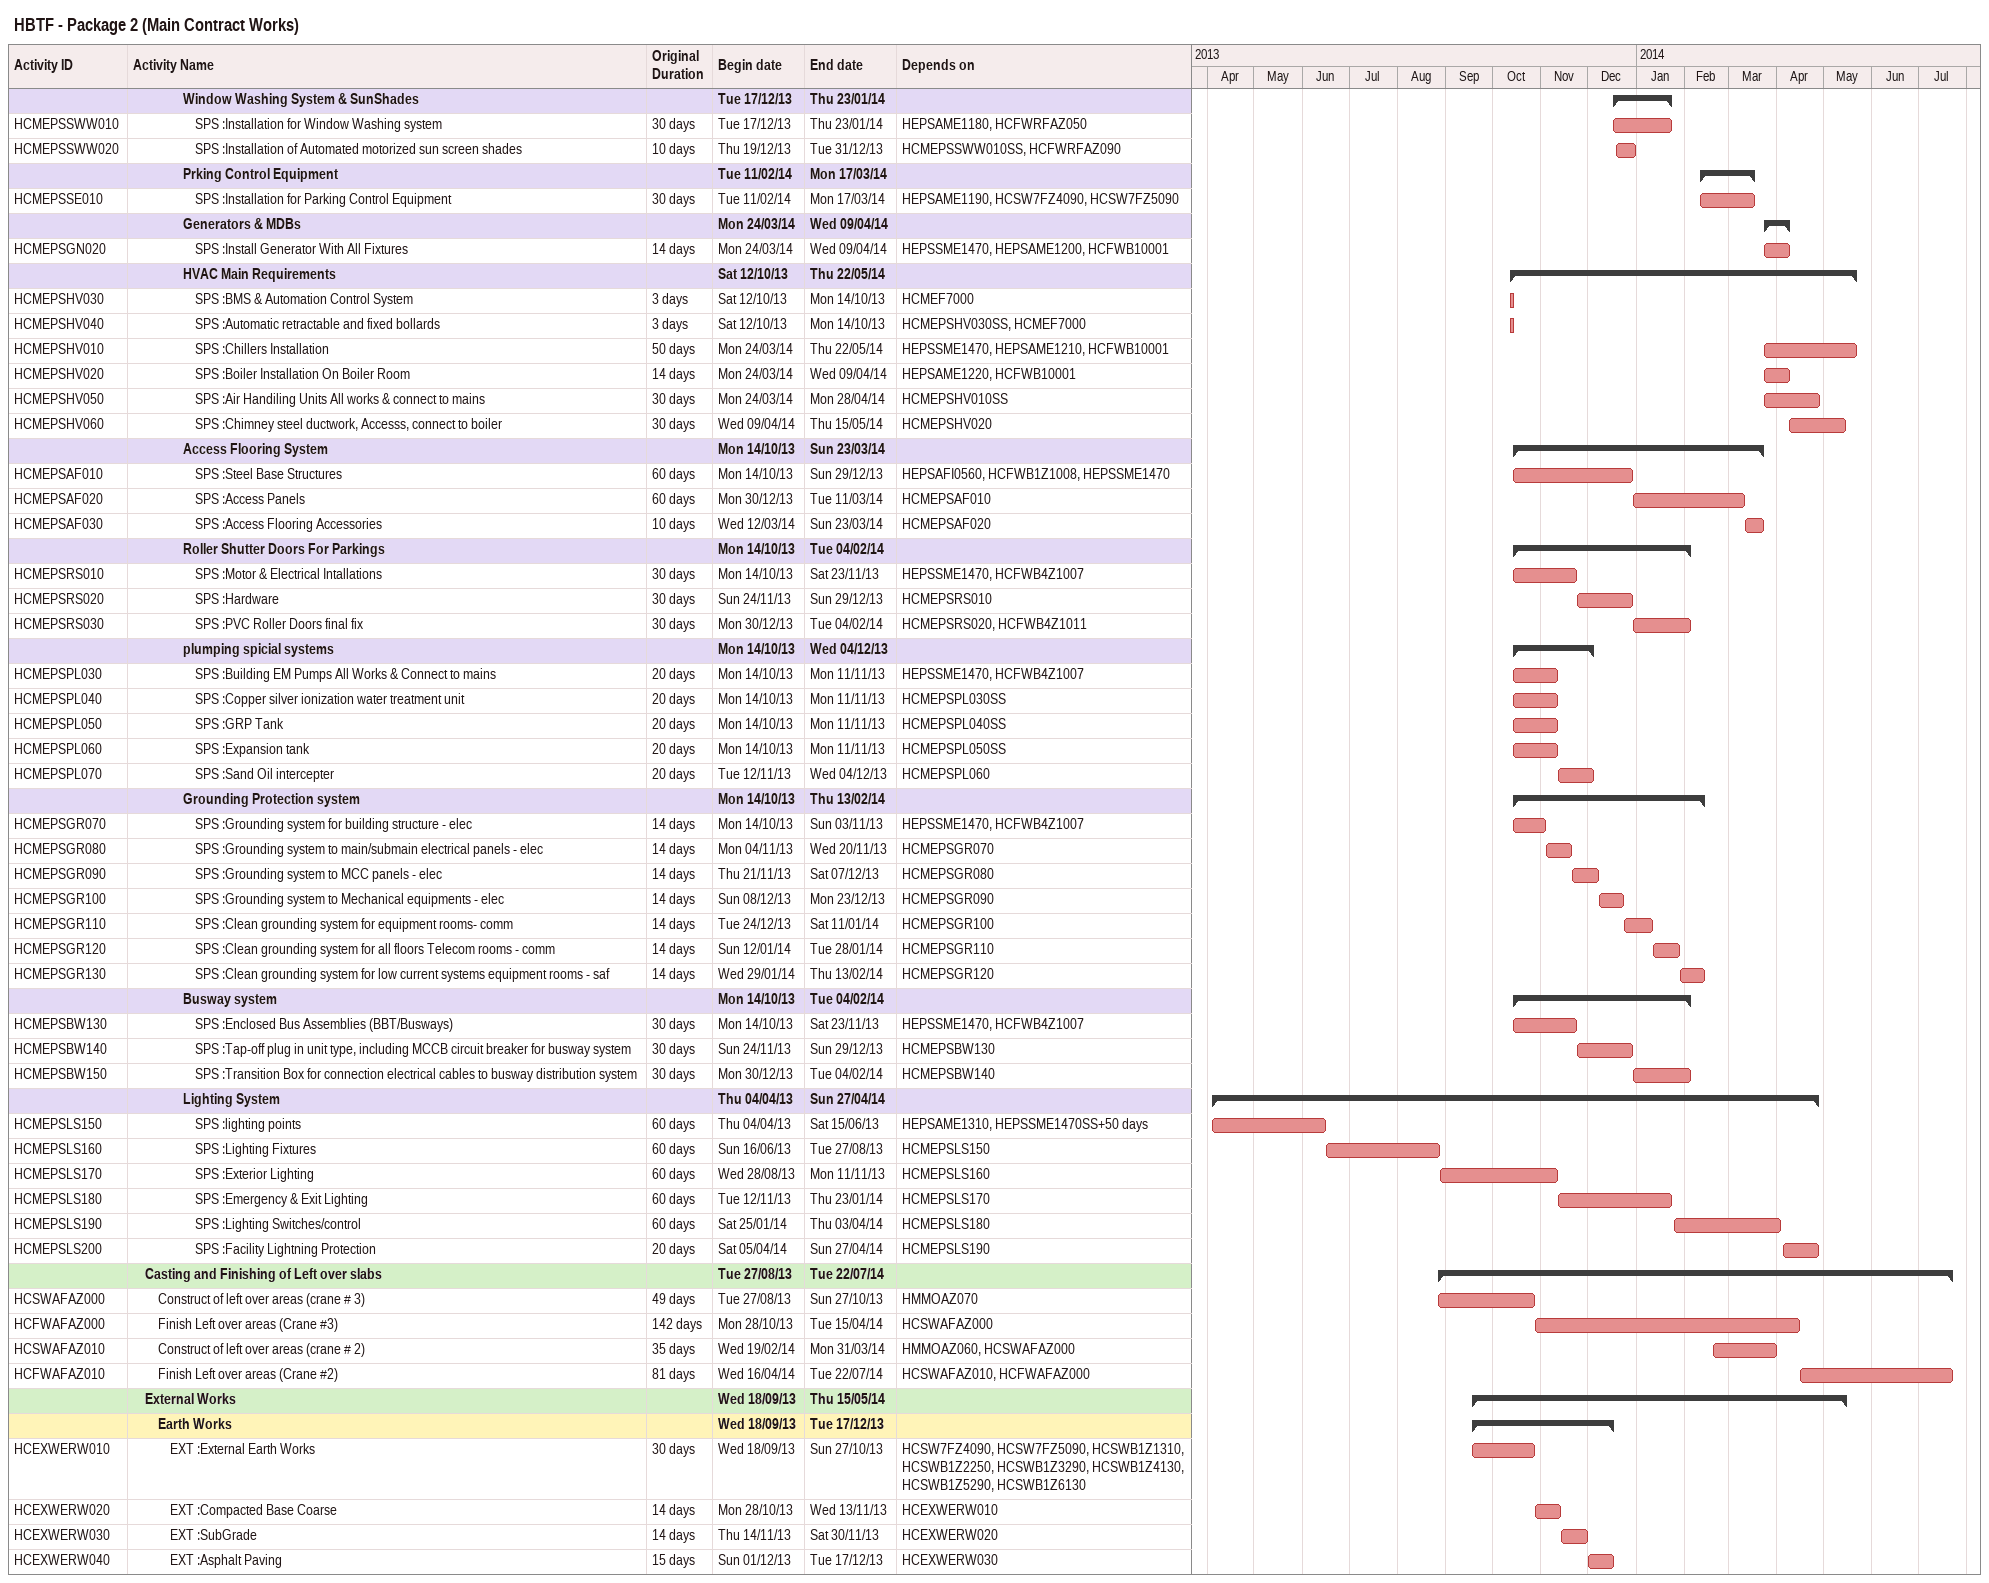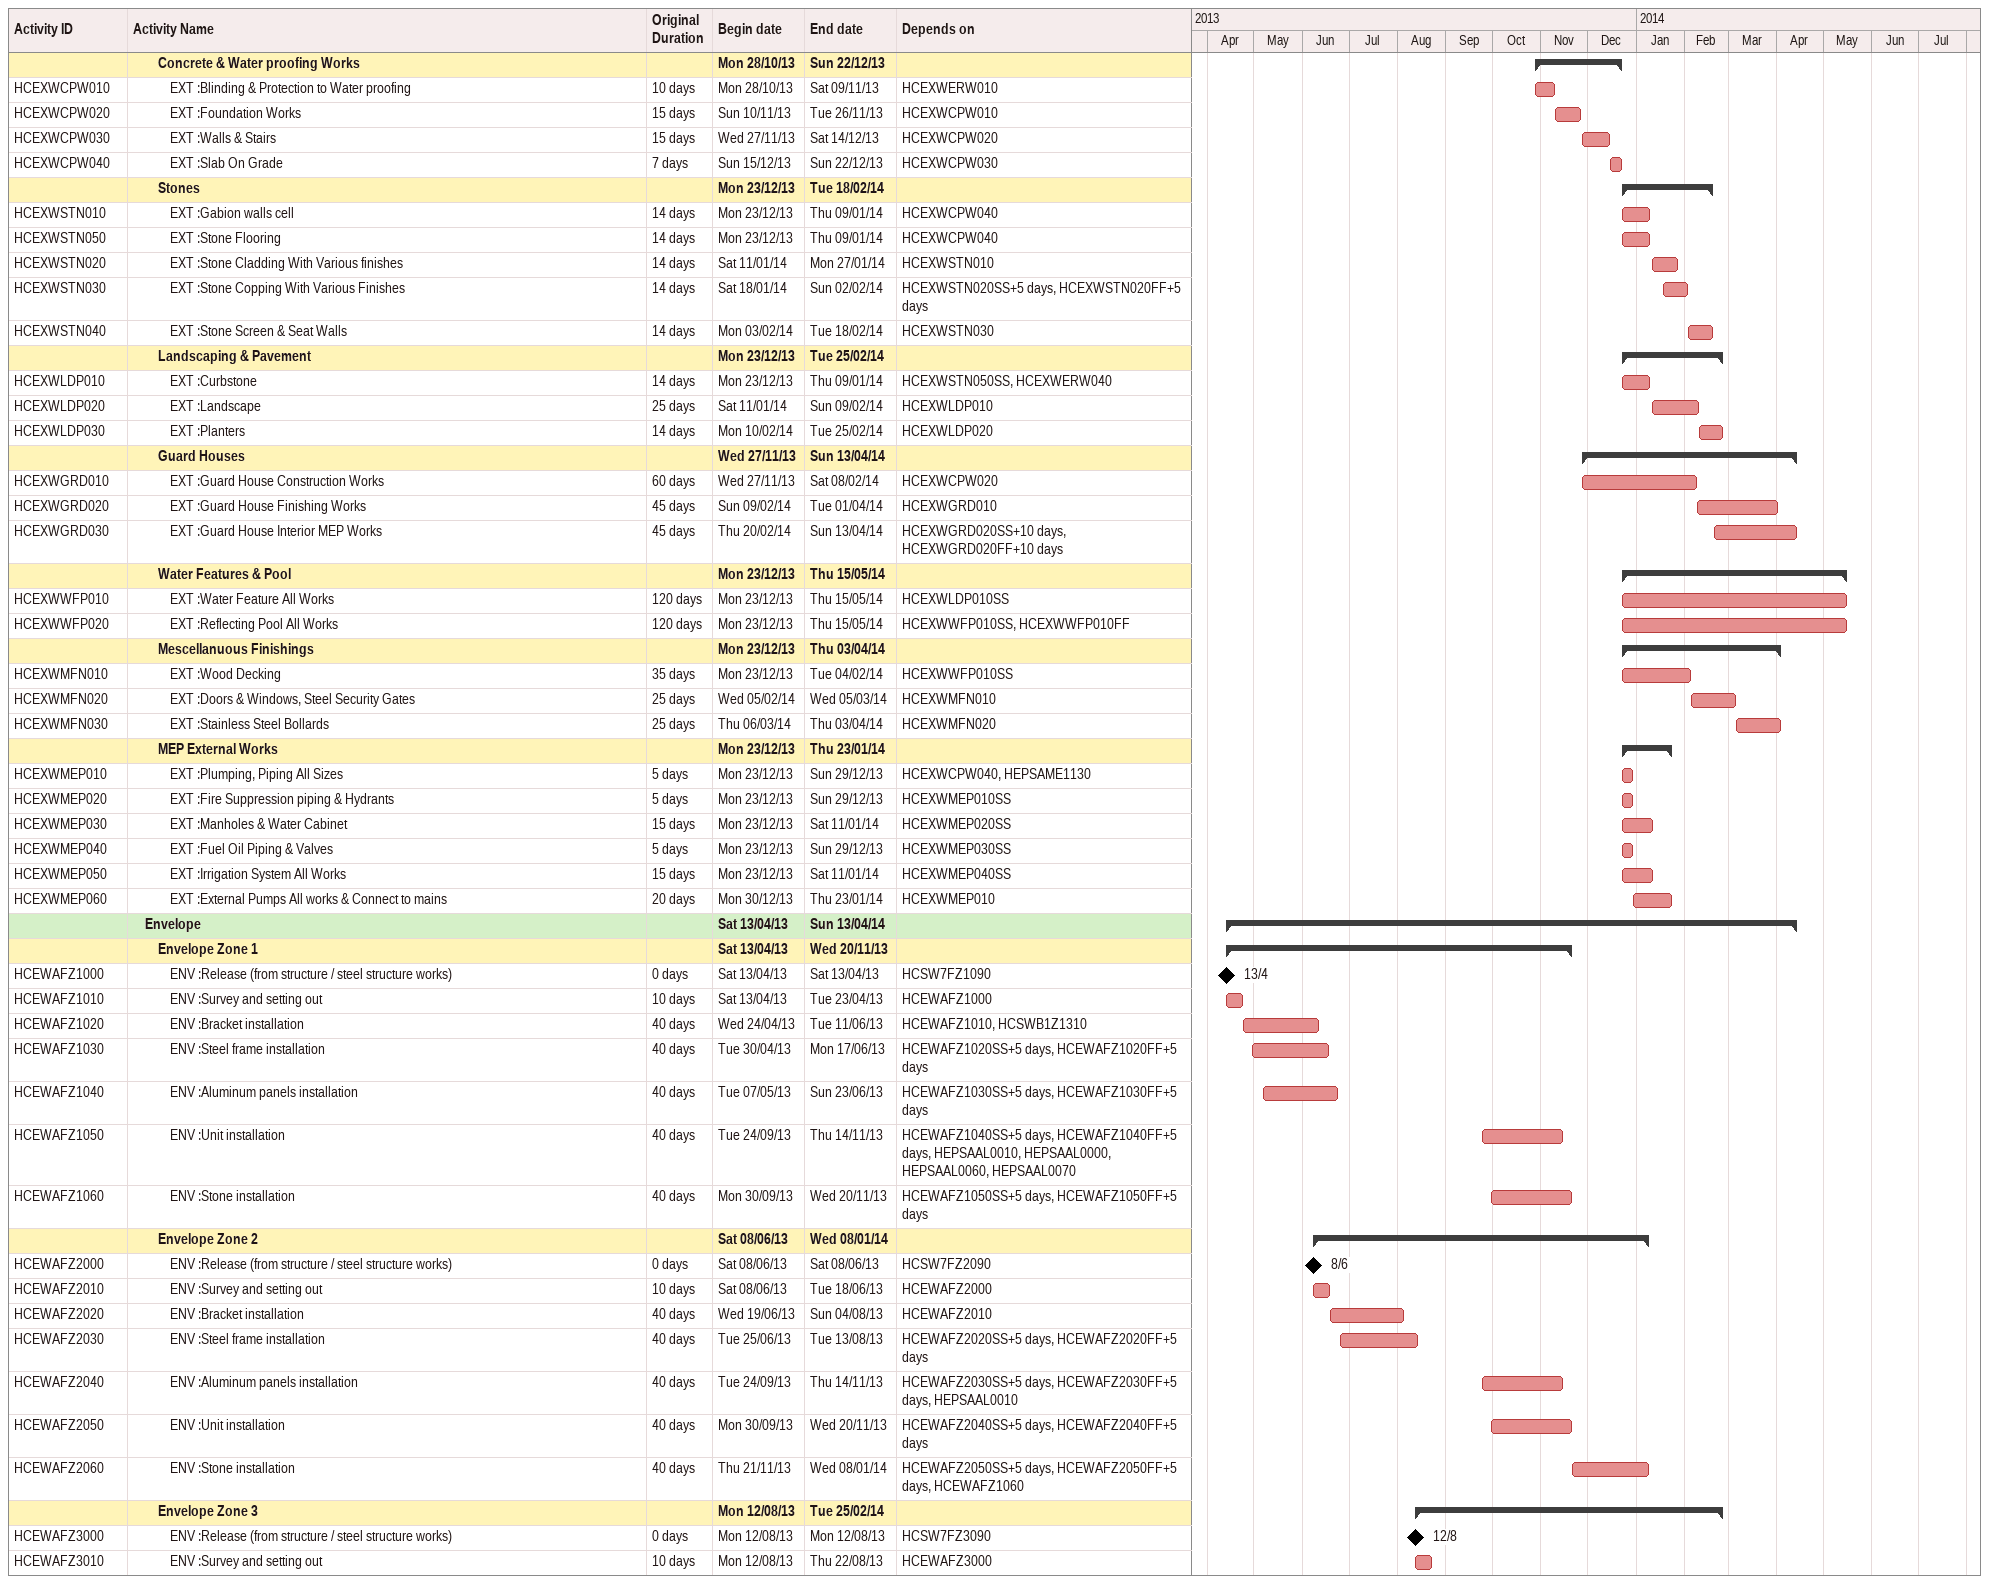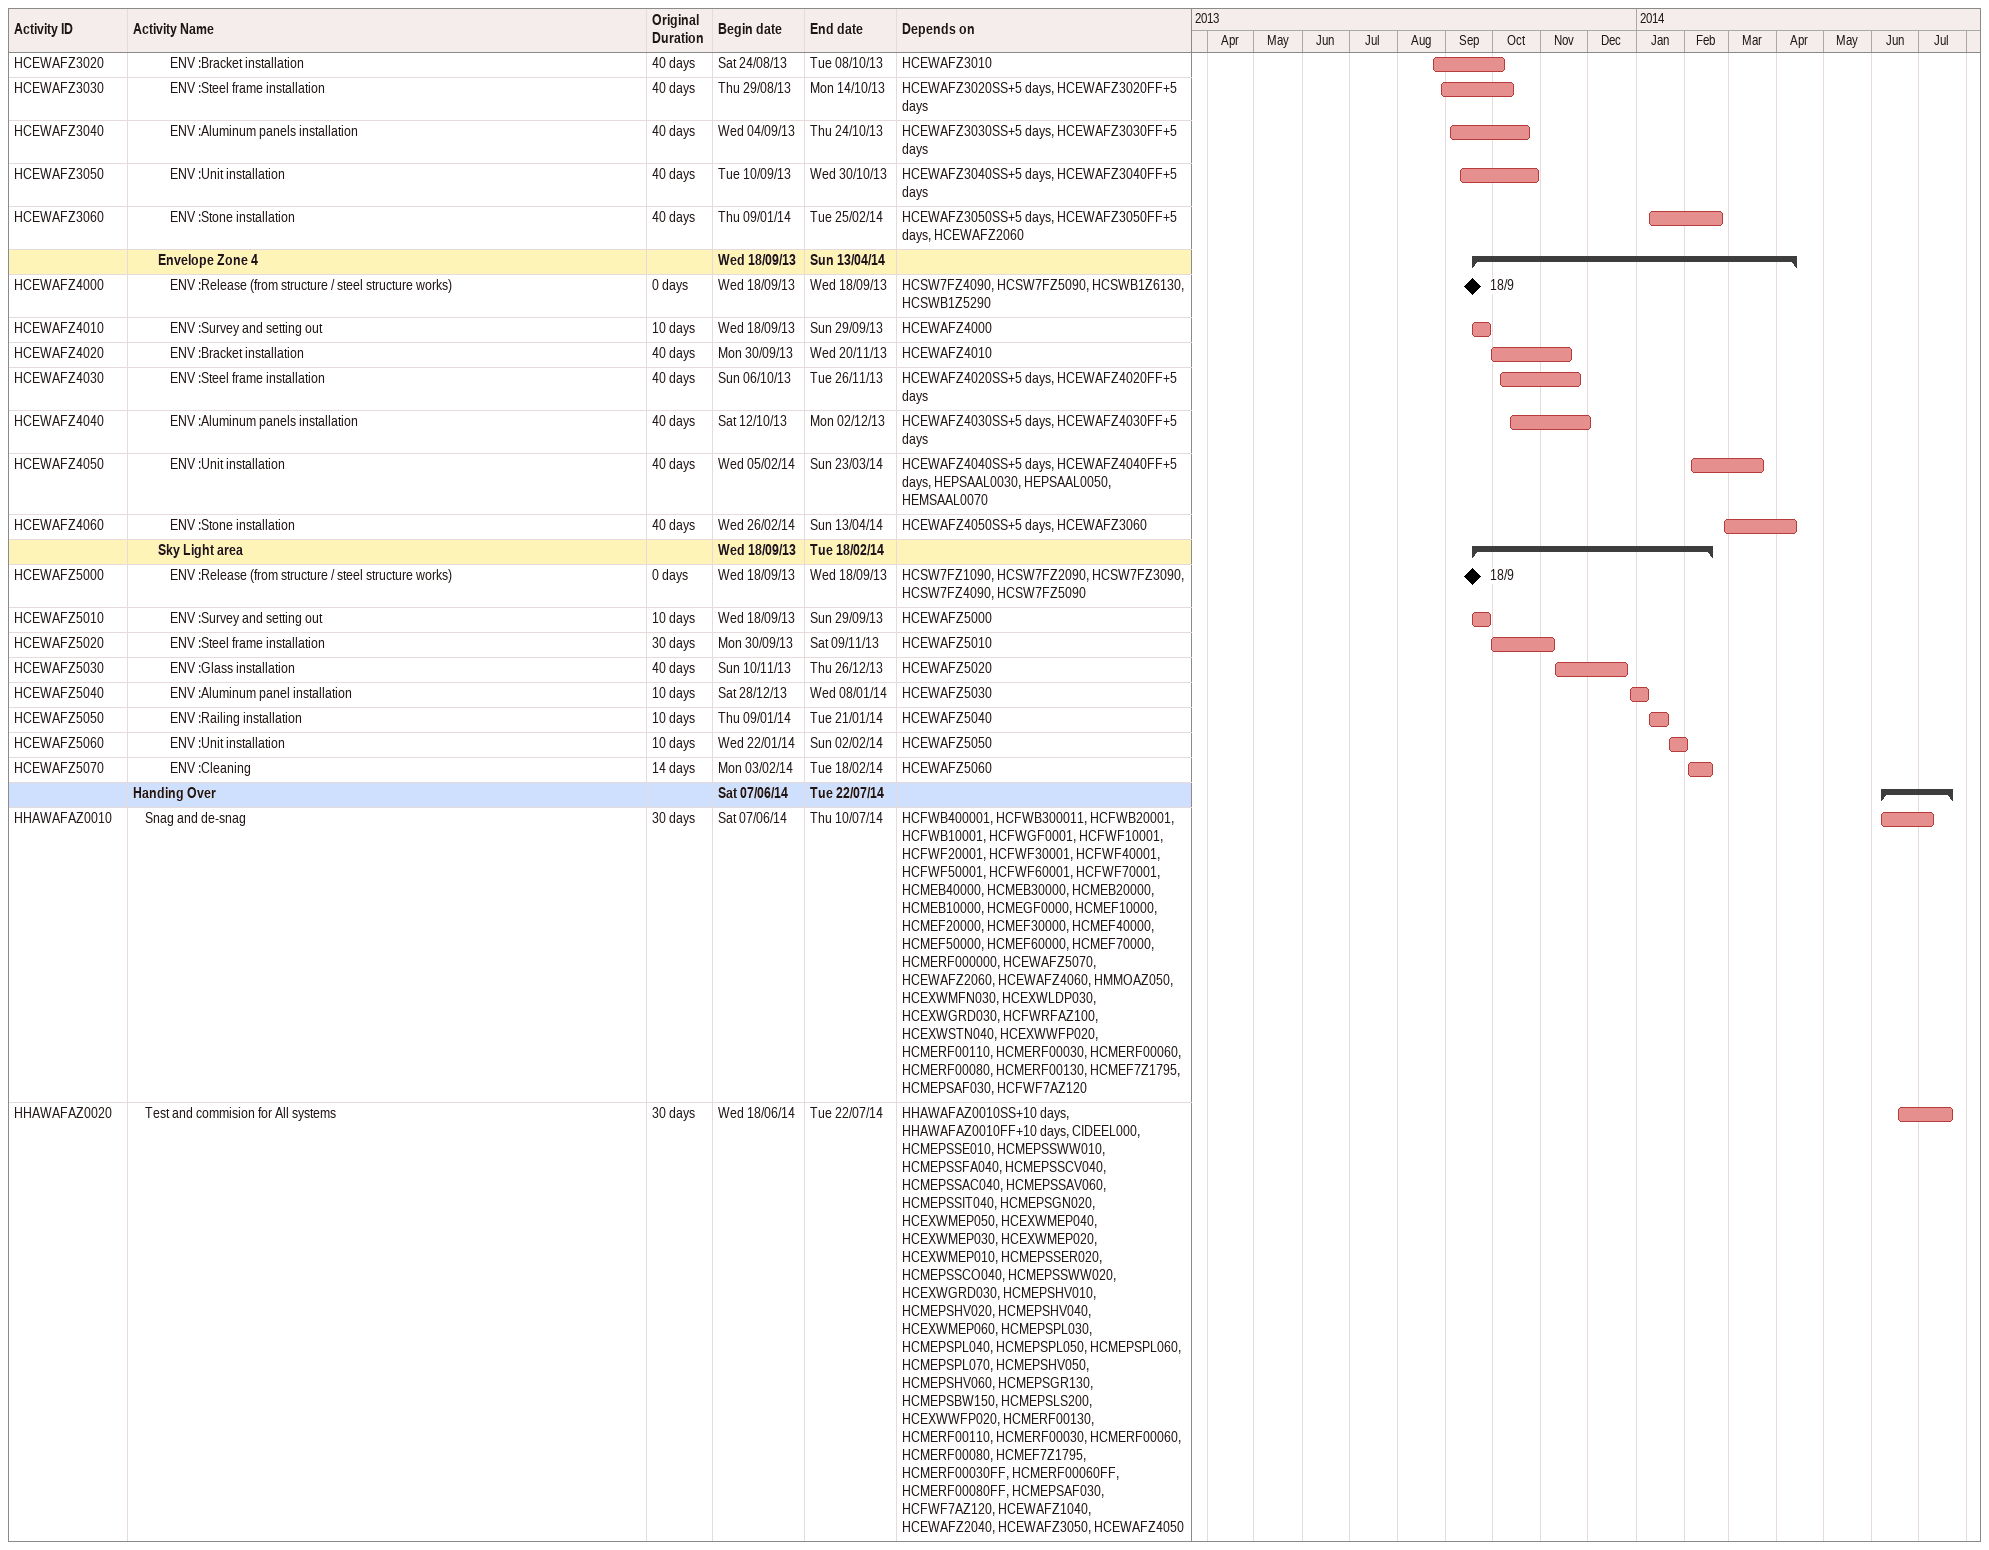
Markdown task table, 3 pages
HBTF - Package 2 (Main Contract Works)

| ID | Level | Task | Original duration | Start | Finish | Predecessors |
|---|---|---|---|---|---|---|
|  | 5 | **Window Washing System & SunShades** |  | 2013-12-17 | 2014-01-23 |  |
| HCMEPSSWW010 | 6 | SPS :Installation for Window Washing system | 30d | 2013-12-17 | 2014-01-23 | HEPSAME1180, HCFWRFAZ050 |
| HCMEPSSWW020 | 6 | SPS :Installation of Automated motorized sun screen shades | 10d | 2013-12-19 | 2013-12-31 | HCMEPSSWW010SS, HCFWRFAZ090 |
|  | 5 | **Prking Control Equipment** |  | 2014-02-11 | 2014-03-17 |  |
| HCMEPSSE010 | 6 | SPS :Installation for Parking Control Equipment | 30d | 2014-02-11 | 2014-03-17 | HEPSAME1190, HCSW7FZ4090, HCSW7FZ5090 |
|  | 5 | **Generators & MDBs** |  | 2014-03-24 | 2014-04-09 |  |
| HCMEPSGN020 | 6 | SPS :Install Generator With All Fixtures | 14d | 2014-03-24 | 2014-04-09 | HEPSSME1470, HEPSAME1200, HCFWB10001 |
|  | 5 | **HVAC Main Requirements** |  | 2013-10-12 | 2014-05-22 |  |
| HCMEPSHV030 | 6 | SPS :BMS & Automation Control System | 3d | 2013-10-12 | 2013-10-14 | HCMEF7000 |
| HCMEPSHV040 | 6 | SPS :Automatic retractable and fixed bollards | 3d | 2013-10-12 | 2013-10-14 | HCMEPSHV030SS, HCMEF7000 |
| HCMEPSHV010 | 6 | SPS :Chillers Installation | 50d | 2014-03-24 | 2014-05-22 | HEPSSME1470, HEPSAME1210, HCFWB10001 |
| HCMEPSHV020 | 6 | SPS :Boiler Installation On Boiler Room | 14d | 2014-03-24 | 2014-04-09 | HEPSAME1220, HCFWB10001 |
| HCMEPSHV050 | 6 | SPS :Air Handiling Units All works & connect to mains | 30d | 2014-03-24 | 2014-04-28 | HCMEPSHV010SS |
| HCMEPSHV060 | 6 | SPS :Chimney steel ductwork, Accesss, connect to boiler | 30d | 2014-04-09 | 2014-05-15 | HCMEPSHV020 |
|  | 5 | **Access Flooring System** |  | 2013-10-14 | 2014-03-23 |  |
| HCMEPSAF010 | 6 | SPS :Steel Base Structures | 60d | 2013-10-14 | 2013-12-29 | HEPSAFI0560, HCFWB1Z1008, HEPSSME1470 |
| HCMEPSAF020 | 6 | SPS :Access Panels | 60d | 2013-12-30 | 2014-03-11 | HCMEPSAF010 |
| HCMEPSAF030 | 6 | SPS :Access Flooring Accessories | 10d | 2014-03-12 | 2014-03-23 | HCMEPSAF020 |
|  | 5 | **Roller Shutter Doors For Parkings** |  | 2013-10-14 | 2014-02-04 |  |
| HCMEPSRS010 | 6 | SPS :Motor & Electrical Intallations | 30d | 2013-10-14 | 2013-11-23 | HEPSSME1470, HCFWB4Z1007 |
| HCMEPSRS020 | 6 | SPS :Hardware | 30d | 2013-11-24 | 2013-12-29 | HCMEPSRS010 |
| HCMEPSRS030 | 6 | SPS :PVC Roller Doors final fix | 30d | 2013-12-30 | 2014-02-04 | HCMEPSRS020, HCFWB4Z1011 |
|  | 5 | **plumping spicial systems** |  | 2013-10-14 | 2013-12-04 |  |
| HCMEPSPL030 | 6 | SPS :Building EM Pumps All Works & Connect to mains | 20d | 2013-10-14 | 2013-11-11 | HEPSSME1470, HCFWB4Z1007 |
| HCMEPSPL040 | 6 | SPS :Copper silver ionization water treatment unit | 20d | 2013-10-14 | 2013-11-11 | HCMEPSPL030SS |
| HCMEPSPL050 | 6 | SPS :GRP Tank | 20d | 2013-10-14 | 2013-11-11 | HCMEPSPL040SS |
| HCMEPSPL060 | 6 | SPS :Expansion tank | 20d | 2013-10-14 | 2013-11-11 | HCMEPSPL050SS |
| HCMEPSPL070 | 6 | SPS :Sand Oil intercepter | 20d | 2013-11-12 | 2013-12-04 | HCMEPSPL060 |
|  | 5 | **Grounding Protection system** |  | 2013-10-14 | 2014-02-13 |  |
| HCMEPSGR070 | 6 | SPS :Grounding system for building structure - elec | 14d | 2013-10-14 | 2013-11-03 | HEPSSME1470, HCFWB4Z1007 |
| HCMEPSGR080 | 6 | SPS :Grounding system to main/submain electrical panels - elec | 14d | 2013-11-04 | 2013-11-20 | HCMEPSGR070 |
| HCMEPSGR090 | 6 | SPS :Grounding system to MCC panels - elec | 14d | 2013-11-21 | 2013-12-07 | HCMEPSGR080 |
| HCMEPSGR100 | 6 | SPS :Grounding system to Mechanical equipments - elec | 14d | 2013-12-08 | 2013-12-23 | HCMEPSGR090 |
| HCMEPSGR110 | 6 | SPS :Clean grounding system for equipment rooms- comm | 14d | 2013-12-24 | 2014-01-11 | HCMEPSGR100 |
| HCMEPSGR120 | 6 | SPS :Clean grounding system for all floors Telecom rooms - comm | 14d | 2014-01-12 | 2014-01-28 | HCMEPSGR110 |
| HCMEPSGR130 | 6 | SPS :Clean grounding system for low current systems equipment rooms - saf | 14d | 2014-01-29 | 2014-02-13 | HCMEPSGR120 |
|  | 5 | **Busway system** |  | 2013-10-14 | 2014-02-04 |  |
| HCMEPSBW130 | 6 | SPS :Enclosed Bus Assemblies (BBT/Busways) | 30d | 2013-10-14 | 2013-11-23 | HEPSSME1470, HCFWB4Z1007 |
| HCMEPSBW140 | 6 | SPS :Tap-off plug in unit type, including MCCB circuit breaker for busway system | 30d | 2013-11-24 | 2013-12-29 | HCMEPSBW130 |
| HCMEPSBW150 | 6 | SPS :Transition Box for connection electrical cables to busway distribution system | 30d | 2013-12-30 | 2014-02-04 | HCMEPSBW140 |
|  | 5 | **Lighting System** |  | 2013-04-04 | 2014-04-27 |  |
| HCMEPSLS150 | 6 | SPS :lighting points | 60d | 2013-04-04 | 2013-06-15 | HEPSAME1310, HEPSSME1470SS+50d |
| HCMEPSLS160 | 6 | SPS :Lighting Fixtures | 60d | 2013-06-16 | 2013-08-27 | HCMEPSLS150 |
| HCMEPSLS170 | 6 | SPS :Exterior Lighting | 60d | 2013-08-28 | 2013-11-11 | HCMEPSLS160 |
| HCMEPSLS180 | 6 | SPS :Emergency & Exit Lighting | 60d | 2013-11-12 | 2014-01-23 | HCMEPSLS170 |
| HCMEPSLS190 | 6 | SPS :Lighting Switches/control | 60d | 2014-01-25 | 2014-04-03 | HCMEPSLS180 |
| HCMEPSLS200 | 6 | SPS :Facility Lightning Protection | 20d | 2014-04-05 | 2014-04-27 | HCMEPSLS190 |
|  | 2 | **Casting and Finishing of Left over slabs** |  | 2013-08-27 | 2014-07-22 |  |
| HCSWAFAZ000 | 3 | Construct of left over areas (crane # 3) | 49d | 2013-08-27 | 2013-10-27 | HMMOAZ070 |
| HCFWAFAZ000 | 3 | Finish Left over areas (Crane #3) | 142d | 2013-10-28 | 2014-04-15 | HCSWAFAZ000 |
| HCSWAFAZ010 | 3 | Construct of left over areas (crane # 2) | 35d | 2014-02-19 | 2014-03-31 | HMMOAZ060, HCSWAFAZ000 |
| HCFWAFAZ010 | 3 | Finish Left over areas (Crane #2) | 81d | 2014-04-16 | 2014-07-22 | HCSWAFAZ010, HCFWAFAZ000 |
|  | 2 | **External Works** |  | 2013-09-18 | 2014-05-15 |  |
|  | 3 | **Earth Works** |  | 2013-09-18 | 2013-12-17 |  |
| HCEXWERW010 | 4 | EXT :External Earth Works | 30d | 2013-09-18 | 2013-10-27 | HCSW7FZ4090, HCSW7FZ5090, HCSWB1Z1310, HCSWB1Z2250, HCSWB1Z3290, HCSWB1Z4130, HCSWB1Z5290, HCSWB1Z6130 |
| HCEXWERW020 | 4 | EXT :Compacted Base Coarse | 14d | 2013-10-28 | 2013-11-13 | HCEXWERW010 |
| HCEXWERW030 | 4 | EXT :SubGrade | 14d | 2013-11-14 | 2013-11-30 | HCEXWERW020 |
| HCEXWERW040 | 4 | EXT :Asphalt Paving | 15d | 2013-12-01 | 2013-12-17 | HCEXWERW030 |
|  | 3 | **Concrete & Water proofing Works** |  | 2013-10-28 | 2013-12-22 |  |
| HCEXWCPW010 | 4 | EXT :Blinding & Protection to Water proofing | 10d | 2013-10-28 | 2013-11-09 | HCEXWERW010 |
| HCEXWCPW020 | 4 | EXT :Foundation Works | 15d | 2013-11-10 | 2013-11-26 | HCEXWCPW010 |
| HCEXWCPW030 | 4 | EXT :Walls & Stairs | 15d | 2013-11-27 | 2013-12-14 | HCEXWCPW020 |
| HCEXWCPW040 | 4 | EXT :Slab On Grade | 7d | 2013-12-15 | 2013-12-22 | HCEXWCPW030 |
|  | 3 | **Stones** |  | 2013-12-23 | 2014-02-18 |  |
| HCEXWSTN010 | 4 | EXT :Gabion walls cell | 14d | 2013-12-23 | 2014-01-09 | HCEXWCPW040 |
| HCEXWSTN050 | 4 | EXT :Stone Flooring | 14d | 2013-12-23 | 2014-01-09 | HCEXWCPW040 |
| HCEXWSTN020 | 4 | EXT :Stone Cladding With Various finishes | 14d | 2014-01-11 | 2014-01-27 | HCEXWSTN010 |
| HCEXWSTN030 | 4 | EXT :Stone Copping With Various Finishes | 14d | 2014-01-18 | 2014-02-02 | HCEXWSTN020SS+5d, HCEXWSTN020FF+5d |
| HCEXWSTN040 | 4 | EXT :Stone Screen & Seat Walls | 14d | 2014-02-03 | 2014-02-18 | HCEXWSTN030 |
|  | 3 | **Landscaping & Pavement** |  | 2013-12-23 | 2014-02-25 |  |
| HCEXWLDP010 | 4 | EXT :Curbstone | 14d | 2013-12-23 | 2014-01-09 | HCEXWSTN050SS, HCEXWERW040 |
| HCEXWLDP020 | 4 | EXT :Landscape | 25d | 2014-01-11 | 2014-02-09 | HCEXWLDP010 |
| HCEXWLDP030 | 4 | EXT :Planters | 14d | 2014-02-10 | 2014-02-25 | HCEXWLDP020 |
|  | 3 | **Guard Houses** |  | 2013-11-27 | 2014-04-13 |  |
| HCEXWGRD010 | 4 | EXT :Guard House Construction Works | 60d | 2013-11-27 | 2014-02-08 | HCEXWCPW020 |
| HCEXWGRD020 | 4 | EXT :Guard House Finishing Works | 45d | 2014-02-09 | 2014-04-01 | HCEXWGRD010 |
| HCEXWGRD030 | 4 | EXT :Guard House Interior MEP Works | 45d | 2014-02-20 | 2014-04-13 | HCEXWGRD020SS+10d, HCEXWGRD020FF+10d |
|  | 3 | **Water Features & Pool** |  | 2013-12-23 | 2014-05-15 |  |
| HCEXWWFP010 | 4 | EXT :Water Feature All Works | 120d | 2013-12-23 | 2014-05-15 | HCEXWLDP010SS |
| HCEXWWFP020 | 4 | EXT :Reflecting Pool All Works | 120d | 2013-12-23 | 2014-05-15 | HCEXWWFP010SS, HCEXWWFP010FF |
|  | 3 | **Mescellanuous Finishings** |  | 2013-12-23 | 2014-04-03 |  |
| HCEXWMFN010 | 4 | EXT :Wood Decking | 35d | 2013-12-23 | 2014-02-04 | HCEXWWFP010SS |
| HCEXWMFN020 | 4 | EXT :Doors & Windows, Steel Security Gates | 25d | 2014-02-05 | 2014-03-05 | HCEXWMFN010 |
| HCEXWMFN030 | 4 | EXT :Stainless Steel Bollards | 25d | 2014-03-06 | 2014-04-03 | HCEXWMFN020 |
|  | 3 | **MEP External Works** |  | 2013-12-23 | 2014-01-23 |  |
| HCEXWMEP010 | 4 | EXT :Plumping, Piping All Sizes | 5d | 2013-12-23 | 2013-12-29 | HCEXWCPW040, HEPSAME1130 |
| HCEXWMEP020 | 4 | EXT :Fire Suppression piping & Hydrants | 5d | 2013-12-23 | 2013-12-29 | HCEXWMEP010SS |
| HCEXWMEP030 | 4 | EXT :Manholes & Water Cabinet | 15d | 2013-12-23 | 2014-01-11 | HCEXWMEP020SS |
| HCEXWMEP040 | 4 | EXT :Fuel Oil Piping & Valves | 5d | 2013-12-23 | 2013-12-29 | HCEXWMEP030SS |
| HCEXWMEP050 | 4 | EXT :Irrigation System All Works | 15d | 2013-12-23 | 2014-01-11 | HCEXWMEP040SS |
| HCEXWMEP060 | 4 | EXT :External Pumps All works & Connect to mains | 20d | 2013-12-30 | 2014-01-23 | HCEXWMEP010 |
|  | 2 | **Envelope** |  | 2013-04-13 | 2014-04-13 |  |
|  | 3 | **Envelope Zone 1** |  | 2013-04-13 | 2013-11-20 |  |
| HCEWAFZ1000 | 4 | ENV :Release (from structure / steel structure works) | 0d | 2013-04-13 | 2013-04-13 | HCSW7FZ1090 |
| HCEWAFZ1010 | 4 | ENV :Survey and setting out | 10d | 2013-04-13 | 2013-04-23 | HCEWAFZ1000 |
| HCEWAFZ1020 | 4 | ENV :Bracket installation | 40d | 2013-04-24 | 2013-06-11 | HCEWAFZ1010, HCSWB1Z1310 |
| HCEWAFZ1030 | 4 | ENV :Steel frame installation | 40d | 2013-04-30 | 2013-06-17 | HCEWAFZ1020SS+5d, HCEWAFZ1020FF+5d |
| HCEWAFZ1040 | 4 | ENV :Aluminum panels installation | 40d | 2013-05-07 | 2013-06-23 | HCEWAFZ1030SS+5d, HCEWAFZ1030FF+5d |
| HCEWAFZ1050 | 4 | ENV :Unit installation | 40d | 2013-09-24 | 2013-11-14 | HCEWAFZ1040SS+5d, HCEWAFZ1040FF+5d, HEPSAAL0010, HEPSAAL0000, HEPSAAL0060, HEPSAAL0070 |
| HCEWAFZ1060 | 4 | ENV :Stone installation | 40d | 2013-09-30 | 2013-11-20 | HCEWAFZ1050SS+5d, HCEWAFZ1050FF+5d |
|  | 3 | **Envelope Zone 2** |  | 2013-06-08 | 2014-01-08 |  |
| HCEWAFZ2000 | 4 | ENV :Release (from structure / steel structure works) | 0d | 2013-06-08 | 2013-06-08 | HCSW7FZ2090 |
| HCEWAFZ2010 | 4 | ENV :Survey and setting out | 10d | 2013-06-08 | 2013-06-18 | HCEWAFZ2000 |
| HCEWAFZ2020 | 4 | ENV :Bracket installation | 40d | 2013-06-19 | 2013-08-04 | HCEWAFZ2010 |
| HCEWAFZ2030 | 4 | ENV :Steel frame installation | 40d | 2013-06-25 | 2013-08-13 | HCEWAFZ2020SS+5d, HCEWAFZ2020FF+5d |
| HCEWAFZ2040 | 4 | ENV :Aluminum panels installation | 40d | 2013-09-24 | 2013-11-14 | HCEWAFZ2030SS+5d, HCEWAFZ2030FF+5d, HEPSAAL0010 |
| HCEWAFZ2050 | 4 | ENV :Unit installation | 40d | 2013-09-30 | 2013-11-20 | HCEWAFZ2040SS+5d, HCEWAFZ2040FF+5d |
| HCEWAFZ2060 | 4 | ENV :Stone installation | 40d | 2013-11-21 | 2014-01-08 | HCEWAFZ2050SS+5d, HCEWAFZ2050FF+5d, HCEWAFZ1060 |
|  | 3 | **Envelope Zone 3** |  | 2013-08-12 | 2014-02-25 |  |
| HCEWAFZ3000 | 4 | ENV :Release (from structure / steel structure works) | 0d | 2013-08-12 | 2013-08-12 | HCSW7FZ3090 |
| HCEWAFZ3010 | 4 | ENV :Survey and setting out | 10d | 2013-08-12 | 2013-08-22 | HCEWAFZ3000 |
| HCEWAFZ3020 | 4 | ENV :Bracket installation | 40d | 2013-08-24 | 2013-10-08 | HCEWAFZ3010 |
| HCEWAFZ3030 | 4 | ENV :Steel frame installation | 40d | 2013-08-29 | 2013-10-14 | HCEWAFZ3020SS+5d, HCEWAFZ3020FF+5d |
| HCEWAFZ3040 | 4 | ENV :Aluminum panels installation | 40d | 2013-09-04 | 2013-10-24 | HCEWAFZ3030SS+5d, HCEWAFZ3030FF+5d |
| HCEWAFZ3050 | 4 | ENV :Unit installation | 40d | 2013-09-10 | 2013-10-30 | HCEWAFZ3040SS+5d, HCEWAFZ3040FF+5d |
| HCEWAFZ3060 | 4 | ENV :Stone installation | 40d | 2014-01-09 | 2014-02-25 | HCEWAFZ3050SS+5d, HCEWAFZ3050FF+5d, HCEWAFZ2060 |
|  | 3 | **Envelope Zone 4** |  | 2013-09-18 | 2014-04-13 |  |
| HCEWAFZ4000 | 4 | ENV :Release (from structure / steel structure works) | 0d | 2013-09-18 | 2013-09-18 | HCSW7FZ4090, HCSW7FZ5090, HCSWB1Z6130, HCSWB1Z5290 |
| HCEWAFZ4010 | 4 | ENV :Survey and setting out | 10d | 2013-09-18 | 2013-09-29 | HCEWAFZ4000 |
| HCEWAFZ4020 | 4 | ENV :Bracket installation | 40d | 2013-09-30 | 2013-11-20 | HCEWAFZ4010 |
| HCEWAFZ4030 | 4 | ENV :Steel frame installation | 40d | 2013-10-06 | 2013-11-26 | HCEWAFZ4020SS+5d, HCEWAFZ4020FF+5d |
| HCEWAFZ4040 | 4 | ENV :Aluminum panels installation | 40d | 2013-10-12 | 2013-12-02 | HCEWAFZ4030SS+5d, HCEWAFZ4030FF+5d |
| HCEWAFZ4050 | 4 | ENV :Unit installation | 40d | 2014-02-05 | 2014-03-23 | HCEWAFZ4040SS+5d, HCEWAFZ4040FF+5d, HEPSAAL0030, HEPSAAL0050, HEMSAAL0070 |
| HCEWAFZ4060 | 4 | ENV :Stone installation | 40d | 2014-02-26 | 2014-04-13 | HCEWAFZ4050SS+5d, HCEWAFZ3060 |
|  | 3 | **Sky Light area** |  | 2013-09-18 | 2014-02-18 |  |
| HCEWAFZ5000 | 4 | ENV :Release (from structure / steel structure works) | 0d | 2013-09-18 | 2013-09-18 | HCSW7FZ1090, HCSW7FZ2090, HCSW7FZ3090, HCSW7FZ4090, HCSW7FZ5090 |
| HCEWAFZ5010 | 4 | ENV :Survey and setting out | 10d | 2013-09-18 | 2013-09-29 | HCEWAFZ5000 |
| HCEWAFZ5020 | 4 | ENV :Steel frame installation | 30d | 2013-09-30 | 2013-11-09 | HCEWAFZ5010 |
| HCEWAFZ5030 | 4 | ENV :Glass installation | 40d | 2013-11-10 | 2013-12-26 | HCEWAFZ5020 |
| HCEWAFZ5040 | 4 | ENV :Aluminum panel installation | 10d | 2013-12-28 | 2014-01-08 | HCEWAFZ5030 |
| HCEWAFZ5050 | 4 | ENV :Railing installation | 10d | 2014-01-09 | 2014-01-21 | HCEWAFZ5040 |
| HCEWAFZ5060 | 4 | ENV :Unit installation | 10d | 2014-01-22 | 2014-02-02 | HCEWAFZ5050 |
| HCEWAFZ5070 | 4 | ENV :Cleaning | 14d | 2014-02-03 | 2014-02-18 | HCEWAFZ5060 |
|  | 1 | **Handing Over** |  | 2014-06-07 | 2014-07-22 |  |
| HHAWAFAZ0010 | 2 | Snag and de-snag | 30d | 2014-06-07 | 2014-07-10 | HCFWB400001, HCFWB300011, HCFWB20001, HCFWB10001, HCFWGF0001, HCFWF10001, HCFWF20001, HCFWF30001, HCFWF40001, HCFWF50001, HCFWF60001, HCFWF70001, HCMEB40000, HCMEB30000, HCMEB20000, HCMEB10000, HCMEGF0000, HCMEF10000, HCMEF20000, HCMEF30000, HCMEF40000, HCMEF50000, HCMEF60000, HCMEF70000, HCMERF000000, HCEWAFZ5070, HCEWAFZ2060, HCEWAFZ4060, HMMOAZ050, HCEXWMFN030, HCEXWLDP030, HCEXWGRD030, HCFWRFAZ100, HCEXWSTN040, HCEXWWFP020, HCMERF00110, HCMERF00030, HCMERF00060, HCMERF00080, HCMERF00130, HCMEF7Z1795, HCMEPSAF030, HCFWF7AZ120 |
| HHAWAFAZ0020 | 2 | Test and commision for All systems | 30d | 2014-06-18 | 2014-07-22 | HHAWAFAZ0010SS+10d, HHAWAFAZ0010FF+10d, CIDEEL000, HCMEPSSE010, HCMEPSSWW010, HCMEPSSFA040, HCMEPSSCV040, HCMEPSSAC040, HCMEPSSAV060, HCMEPSSIT040, HCMEPSGN020, HCEXWMEP050, HCEXWMEP040, HCEXWMEP030, HCEXWMEP020, HCEXWMEP010, HCMEPSSER020, HCMEPSSCO040, HCMEPSSWW020, HCEXWGRD030, HCMEPSHV010, HCMEPSHV020, HCMEPSHV040, HCEXWMEP060, HCMEPSPL030, HCMEPSPL040, HCMEPSPL050, HCMEPSPL060, HCMEPSPL070, HCMEPSHV050, HCMEPSHV060, HCMEPSGR130, HCMEPSBW150, HCMEPSLS200, HCEXWWFP020, HCMERF00130, HCMERF00110, HCMERF00030, HCMERF00060, HCMERF00080, HCMEF7Z1795, HCMERF00030FF, HCMERF00060FF, HCMERF00080FF, HCMEPSAF030, HCFWF7AZ120, HCEWAFZ1040, HCEWAFZ2040, HCEWAFZ3050, HCEWAFZ4050 |
